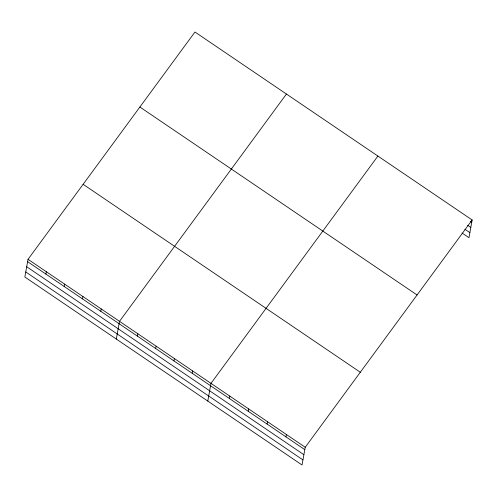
<?xml version="1.0" encoding="UTF-8"?>
<svg xmlns="http://www.w3.org/2000/svg" width="497" height="497" viewBox="0 0 497 497"><rect width="100%" height="100%" fill="white"/><g stroke="black" fill="none" stroke-linecap="round" stroke-linejoin="round"><path stroke-width="0.75" d="M28.037 259.31L24.85 277.028L302.039 464.987L305.226 447.263L472.15 219.972L194.961 32.013L28.037 259.31L305.226 447.263M45.904 274.083L46.333 271.716M64.2 286.489L64.629 284.116M82.496 298.896L82.924 296.523M100.792 311.296L101.214 308.929M116.323 339.053L119.51 321.335L286.434 94.039M137.377 336.109L137.806 333.742M155.673 348.515L156.101 346.142M173.969 360.921L174.391 358.548M192.264 373.322L192.687 370.955M207.796 401.079L210.983 383.361L377.906 156.064M229.403 398.507L229.831 396.14M248.251 411.292L248.68 408.919M267.1 424.071L267.529 421.704M285.949 436.851L286.378 434.484M472.15 219.972L468.963 237.69L462.048 233.006M470.466 221.488L471.721 222.339M467.671 225.278L470.814 227.409M464.844 229.216L469.87 232.627M139.881 107.023L417.064 294.976M83.123 184.3L360.313 372.259M27.615 261.677L304.798 449.636M26.701 266.746L303.891 454.699M25.763 271.965L302.946 459.918"/></g></svg>
